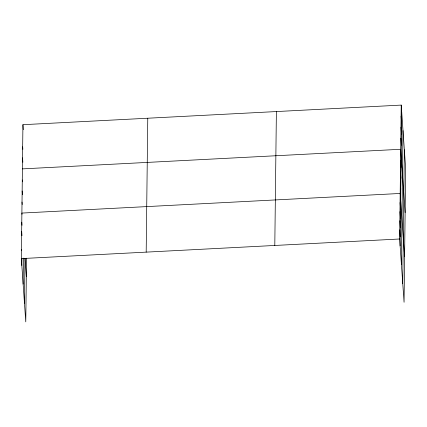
<?xml version="1.0" encoding="UTF-8"?>
<svg xmlns="http://www.w3.org/2000/svg" width="427" height="427" viewBox="0 0 427 427"><rect width="100%" height="100%" fill="white"/><g stroke="black" fill="none" stroke-linecap="round" stroke-linejoin="round"><path stroke-width="0.64" d="M26.533 258.191L25.775 321.91L21.35 258.597L22.935 124.695L401.225 105.09L405.65 168.403L404.065 302.305L399.64 238.992L401.225 105.09M21.836 265.514L21.921 258.362M23.133 284.126L23.442 258.111M24.478 303.298L25.006 258.426M146.183 252.127L147.769 118.226M274.801 245.461L276.386 111.559M400.12 245.909L401.706 112.007M401.423 264.521L403.008 130.619M402.762 283.693L404.348 149.792M22.412 168.884L400.702 149.279L405.127 212.593M21.35 258.597L399.64 238.992M401.092 116.139L401.577 123.056M400.964 127.182L401.444 134.105M400.83 138.231L401.316 145.148M400.569 160.322L401.054 167.245M400.441 171.371L400.921 178.289M400.307 182.42L400.793 189.337M404.604 256.776L400.179 193.463L21.889 213.073L21.974 214.327M400.067 202.569L400.553 209.492M399.96 211.675L400.446 218.597M399.853 220.78L400.339 227.698M399.747 229.886L400.227 236.804M22.935 124.695L23.288 129.728M22.674 146.787L22.85 149.306M22.54 157.835L22.85 162.239M22.279 179.927L22.412 181.817M22.151 190.976L22.412 194.749M22.017 202.024L22.193 204.538M25.06 258.436L26.314 276.381M21.782 222.173L22.001 225.323M21.676 231.279L21.98 235.683M21.457 249.491L21.547 250.75"/></g></svg>
